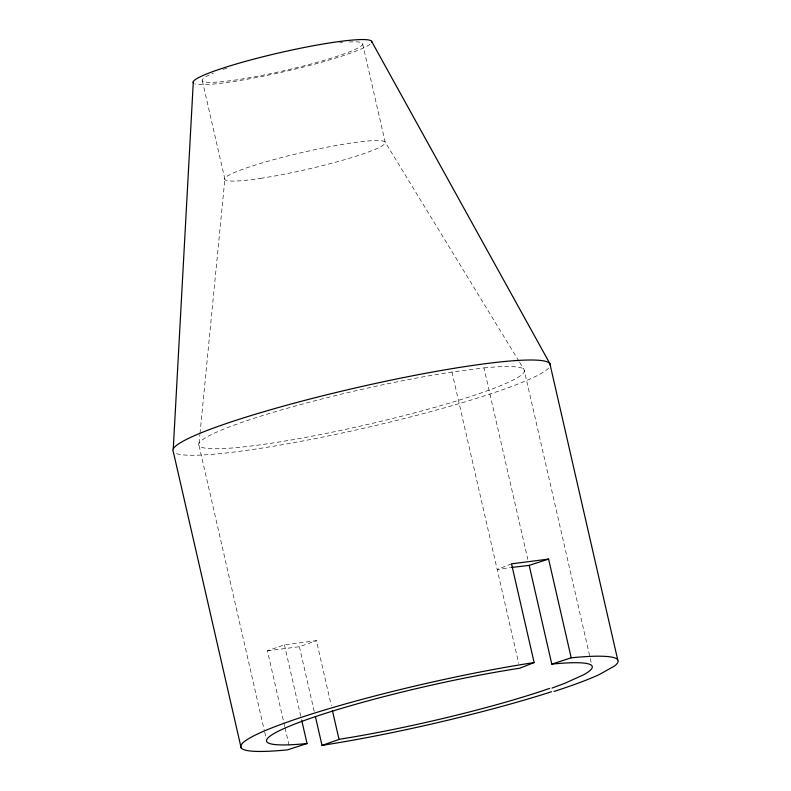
<?xml version="1.0" encoding="UTF-8"?>
<svg xmlns="http://www.w3.org/2000/svg" width="791" height="791" viewBox="0 0 791 791"><rect width="100%" height="100%" fill="white"/><g stroke="black" fill="none" stroke-linecap="round" stroke-linejoin="round"><path stroke-width="0.59" stroke-dasharray="3.96 2.97" d="M199.045 443.247L199.876 434.664M200.004 433.438L224.941 178.371M511.52 563.845L497.193 569.49L510.482 567.622M284.79 726.672L267.417 650.825L284.424 644.803L316.42 640.69L331.31 705.71M267.417 650.825L299.403 646.712L316.42 640.69M483.963 367.924A167.049 17.748 -12.9 0 1 407.286 414.771A167.049 17.748 -12.9 0 1 200.578 441.319A167.049 17.748 -12.9 0 1 451.968 372.037L483.963 367.924L527.805 559.366M518.965 361.22L385.158 142.103L362.545 43.376M519.608 362.278L524.107 369.654L591.668 664.628M451.968 372.037L518.698 663.402M202.338 80.811L224.951 179.547M299.403 646.712L314.294 711.732M284.424 644.803L301.519 719.454M285.067 727.878L289.476 747.139M199.055 445.62L264.412 730.973M264.688 732.169L266.063 738.191M548.697 368.033A193.538 20.566 -12.9 0 1 367.904 427.288A193.538 20.566 -12.9 0 1 176.531 453.648M349.157 42.002A82.333 8.75 -12.9 0 1 336.462 56.507A82.333 8.75 -12.9 0 1 231.694 80.534A82.333 8.75 -12.9 0 1 213.422 73.128M223.042 69.499A82.333 8.75 -12.9 0 1 227.244 68.066M339.695 42.843A82.333 8.75 -12.9 0 1 342.76 42.526M370.059 44.207A91.598 9.729 -12.9 0 1 282.516 72.06A91.598 9.729 -12.9 0 1 194.853 83.866M260.506 178.371A82.333 8.75 -12.9 0 0 385.168 143.27A82.333 8.75 -12.9 0 0 269.494 160.82A82.333 8.75 -12.9 0 0 260.506 178.371"/><path stroke-width="1.19" d="M173.269 448.892L193.311 81.621M534.133 662.571L519.806 668.217A167.049 17.748 -12.9 0 0 306.868 719.563A167.049 17.748 -12.9 0 0 307.037 743.53L287.637 749.828A193.538 20.566 -12.9 0 1 287.449 722.054A193.538 20.566 -12.9 0 1 534.133 662.571L511.52 563.845L548.588 559.089L571.201 657.815A193.538 20.566 -12.9 0 1 614.528 666.022L598.728 674.822A193.538 20.912 -12.8 0 1 553.947 691.482M551.96 688.091L564.922 683.256L583.699 674.743A167.049 17.748 -12.9 0 0 551.792 664.114L529.189 565.387L511.688 567.454M315.401 716.547L322.016 745.438L339.032 739.417L332.408 710.526M529.189 565.387L548.588 559.089M551.792 664.114L571.201 657.815M322.016 745.438L324.696 745.063M371.562 41.261L549.874 363.633L617.712 659.813M301.796 720.65L307.037 743.53M241.126 747.831L173.288 451.651A193.538 20.566 -12.9 0 1 357.324 387.511A193.538 20.566 -12.9 0 1 550.249 365.383M549.597 688.397A167.049 17.303 -13 0 1 339.547 739.219M551.614 691.72A193.538 20.121 -13 0 1 325.22 744.855M193.32 82.926A91.598 9.729 -12.9 0 1 282.377 52.127A91.598 9.729 -12.9 0 1 371.572 42.566"/></g></svg>
